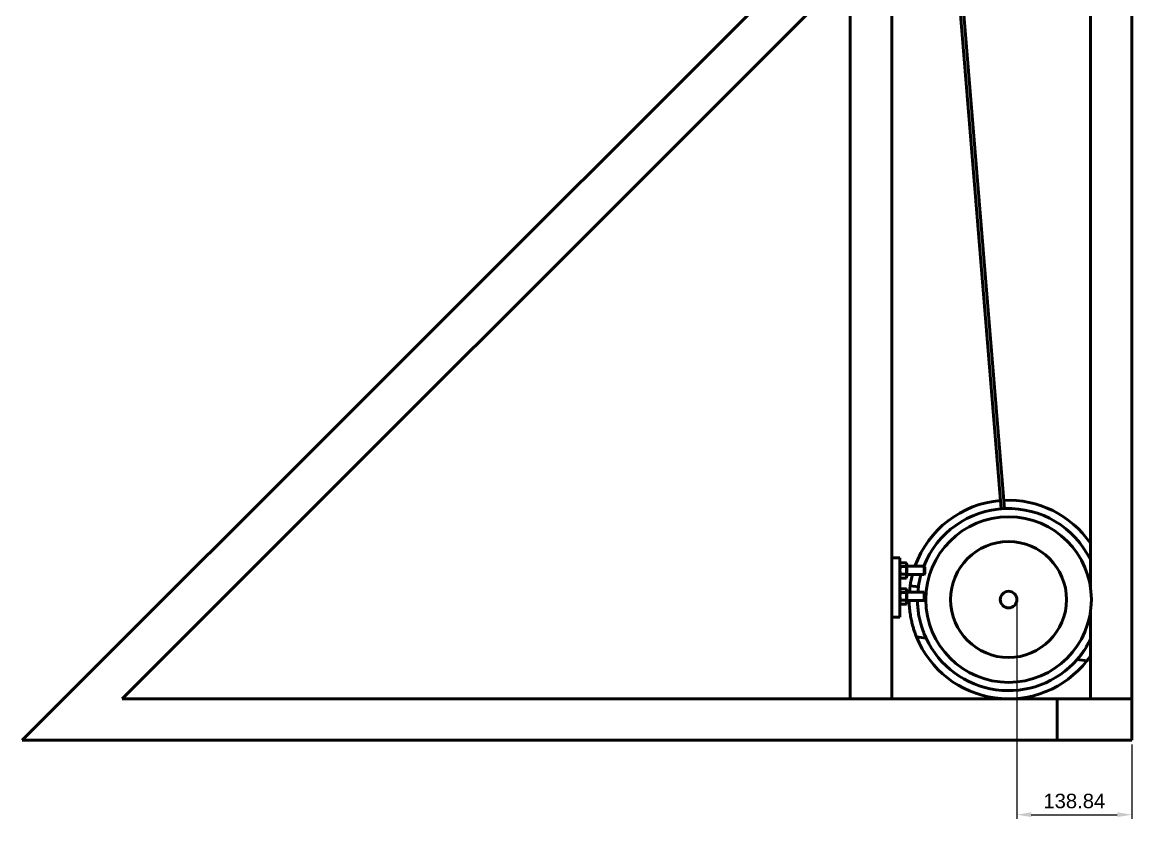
# Model space of a CAD drawing. Header units: millimetres. Extents: x 2779 to 3968, y 1146 to 2140.
# Drawn here: x 3104.2 to 3372.3, y 1695.6 to 1888.1 of the extents above; entities that cross this region are included whole.
import ezdxf

# ---------------------------------------------------------------- set-up
doc = ezdxf.new("R2010")
doc.units = ezdxf.units.MM
doc.layers.add('Net Dam', color=7, linetype='Continuous', lineweight=50)
doc.layers.add('Net Nhat', color=2, linetype='Continuous', lineweight=25)
doc.styles.get("Standard").update_dxf_attribs({"font": 'arial.ttf'})
doc.dimstyles.new('AM_ISO', dxfattribs={"dimtxt": 3.5, "dimasz": 3.5, "dimexe": 1, "dimexo": 1, "dimgap": 1.5, "dimtad": 1, "dimdsep": 46, "dimtxsty": 'Standard', "dimcen": 0, "dimclrd": 256, "dimclre": 256, "dimclrt": 2, "dimadec": 0, "dimazin": 2, "dimtp": 0.1, "dimtm": 0.1, "dimtfac": 0.71, "dimtdec": 3, "dimtmove": 0, "dimatfit": 3, "dimfxl": 1, "dimlwd": -1, "dimlwe": -1, "dimarcsym": 1})

# ---------------------------------------------------------------- blocks, each defined once
blk = doc.blocks.new('*D7')
at = {"layer": 'Defpoints', "color": 0, "transparency": 16777216}
for p in [(3344.49, 1748.54), (3372.26, 1714.54), (3372.26, 1696.57)]:
    blk.add_point(p, dxfattribs=at)
at = {"layer": 'Net Nhat', "linetype": 'ByBlock', "transparency": 16777216}
for p, q in [((3344.49, 1747.54), (3344.49, 1695.57)), ((3372.26, 1713.54), (3372.26, 1695.57)), ((3347.99, 1696.57), (3368.76, 1696.57))]:
    blk.add_line(p, q, dxfattribs=at)
at = {"layer": 'Net Nhat', "transparency": 16777216}
for points in [[(3347.99, 1697.15), (3347.99, 1695.99), (3344.49, 1696.57)], [(3368.76, 1697.15), (3368.76, 1695.99), (3372.26, 1696.57)]]:
    blk.add_solid(points, dxfattribs=at)
at = {"layer": 'Net Nhat', "color": 2, "transparency": 16777216, "insert": (3358.37, 1699.86), "char_height": 3.5, "attachment_point": 5}
blk.add_mtext('138.84', dxfattribs=at)

msp = doc.modelspace()

# ---------------------------------------------------------------- linework, layer by layer
at = {"layer": 'Net Dam'}
for p, q in [((3304.2587, 1955.4175), (3304.2587, 1724.5399)), ((3314.2587, 1955.4175), (3314.2587, 1724.5399)), ((3304.2587, 1914.5521), (3104.2465, 1714.5399)), ((3329.7141, 1904.5399), (3340.7179, 1770.4651)), ((3341.5152, 1770.4974), (3330.5141, 1904.5399)), ((3362.2587, 1904.5399), (3362.2587, 1751.5792)), ((3372.2587, 1904.5399), (3372.2587, 1714.5399)), ((3304.2587, 1900.41), (3128.3886, 1724.5399)), ((3314.2587, 1758.6043), (3316.2587, 1758.6043)), ((3316.2587, 1744.2848), (3316.2587, 1758.6043)), ((3316.4016, 1757.4477), (3316.2587, 1757.2002)), ((3317.8187, 1757.4477), (3316.4016, 1757.4477)), ((3317.8187, 1756.5239), (3316.4016, 1756.5239)), ((3317.8187, 1756.9858), (3317.8187, 1757.4477)), ((3317.9386, 1757.2002), (3317.8187, 1757.2002)), ((3317.8187, 1756.5239), (3317.8187, 1756.9858)), ((3317.8187, 1756.5239), (3317.8187, 1755.6002)), ((3317.8187, 1755.6002), (3317.8187, 1754.6764)), ((3317.9386, 1754.0002), (3317.9386, 1757.2002)), ((3322.093, 1756.6002), (3317.9386, 1756.6002)), ((3322.2587, 1756.4346), (3322.093, 1756.6002)), ((3322.093, 1755.6002), (3322.093, 1756.6002)), ((3322.093, 1754.6002), (3322.093, 1755.6002)), ((3322.2587, 1755.6002), (3322.2587, 1756.4346)), ((3322.2587, 1754.7658), (3322.2587, 1755.6002)), ((3316.2587, 1754.0002), (3316.4016, 1753.7526)), ((3317.8187, 1754.6764), (3316.4016, 1754.6764)), ((3317.8187, 1753.7526), (3316.4016, 1753.7526)), ((3317.8187, 1754.2145), (3317.8187, 1754.6764)), ((3317.8187, 1753.7526), (3317.8187, 1754.2145)), ((3317.8187, 1754.0002), (3317.9386, 1754.0002)), ((3317.9386, 1754.6002), (3322.093, 1754.6002)), ((3322.093, 1754.6002), (3322.2587, 1754.7658)), ((3316.4016, 1751.144), (3316.2587, 1750.8965)), ((3317.8187, 1751.144), (3316.4016, 1751.144)), ((3317.8187, 1750.2202), (3316.4016, 1750.2202)), ((3317.8187, 1750.6821), (3317.8187, 1751.144)), ((3317.9386, 1750.8965), (3317.8187, 1750.8965)), ((3317.8187, 1750.2202), (3317.8187, 1750.6821)), ((3317.8187, 1750.2202), (3317.8187, 1749.2965)), ((3317.9386, 1747.6965), (3317.9386, 1750.8965)), ((3322.093, 1750.2965), (3317.9386, 1750.2965)), ((3318.5696, 1750.2965), (3318.7219, 1751.861)), ((3320.7026, 1751.5842), (3318.7219, 1751.861)), ((3320.7026, 1751.5842), (3320.5807, 1750.2965)), ((3322.2587, 1750.1309), (3322.093, 1750.2965)), ((3322.093, 1749.2965), (3322.093, 1750.2965)), ((3322.2587, 1749.2965), (3322.2587, 1750.1309)), ((3316.2587, 1747.6965), (3316.4016, 1747.449)), ((3317.8187, 1748.3727), (3316.4016, 1748.3727)), ((3317.8187, 1747.449), (3316.4016, 1747.449)), ((3317.8187, 1749.2965), (3317.8187, 1748.3727)), ((3317.8187, 1747.9108), (3317.8187, 1748.3727)), ((3317.8187, 1747.449), (3317.8187, 1747.9108)), ((3317.8187, 1747.6965), (3317.9386, 1747.6965)), ((3317.9386, 1748.2965), (3322.093, 1748.2965)), ((3322.093, 1748.2965), (3322.093, 1749.2965)), ((3322.093, 1748.2965), (3322.2587, 1748.4621)), ((3322.2587, 1748.4621), (3322.2587, 1749.2965)), ((3362.2587, 1745.5006), (3362.2587, 1738.9001)), ((3314.2587, 1744.2848), (3316.2587, 1744.2848)), ((3322.5687, 1739.2069), (3320.2457, 1739.5315)), ((3362.2587, 1738.9001), (3362.2587, 1734.9346)), ((3361.415, 1733.7791), (3359.0921, 1734.1037)), ((3362.2587, 1734.9346), (3362.2587, 1724.5399)), ((3114.2465, 1724.5399), (3104.2465, 1714.5399)), ((3128.3886, 1724.5399), (3354.2465, 1724.5399)), ((3354.2465, 1724.5399), (3372.1939, 1724.5399)), ((3354.2465, 1724.5399), (3354.2465, 1714.5399)), ((3372.2587, 1724.5399), (3372.1939, 1724.5399)), ((3372.2587, 1714.5399), (3372.2587, 1724.5399)), ((3104.2465, 1714.5399), (3354.2465, 1714.5399)), ((3104.2465, 1714.5399), (3118.3886, 1714.5399)), ((3304.2587, 1714.5399), (3314.2587, 1714.5399)), ((3354.2465, 1714.5399), (3372.1939, 1714.5399)), ((3372.1939, 1714.5399), (3372.2587, 1714.5399))]:
    msp.add_line(p, q, dxfattribs=at)
at = {"layer": 'Net Dam', "flags": 128}
msp.add_lwpolyline([(3322.5687, 1739.2069), (3322.4684, 1739.4242), (3322.1584, 1740.1383)], dxfattribs=at)
at = {"layer": 'Net Dam'}
for radius in [20, 14, 2]:
    msp.add_circle((3342.4909, 1748.5399), radius, dxfattribs=at)
for radius, start, end in [(24, 94.628548, 160.37607), (24, 34.547635, 92.724084), (22, 26.034133, 158.50769), (24, 165.373811, 172.045872), (22, 164.010138, 172.045872), (24, 202.045872, 322.045872), (22, 205.101604, 318.990141), (22, 318.990141, 324.947248)]:
    msp.add_arc((3342.4909, 1748.5399), radius, start, end, dxfattribs=at)
for points, knots in [([(3316.4016, 1757.4477), (3316.3616, 1757.3727), (3316.281, 1757.2213), (3316.2662, 1757.0648), (3316.2587, 1756.9858)], [0, 0, 0, 0, 0.49549875, 1, 1, 1, 1]), ([(3316.2587, 1756.9858), (3316.2588, 1756.9748), (3316.2601, 1756.892), (3316.2914, 1756.7356), (3316.3646, 1756.5949), (3316.4016, 1756.5239)], [0, 0, 0, 0, 0.07013419, 0.53078474, 1, 1, 1, 1]), ([(3316.2587, 1755.6002), (3316.2608, 1755.6841), (3316.2687, 1755.9968), (3316.3454, 1756.3013), (3316.4016, 1756.5239)], [0, 0, 0, 0, 0.26862656, 1, 1, 1, 1]), ([(3316.4016, 1754.6764), (3316.38, 1754.754), (3316.2962, 1755.0551), (3316.2747, 1755.3679), (3316.2587, 1755.6002)], [0, 0, 0, 0, 0.25754229, 1, 1, 1, 1]), ([(3316.4016, 1754.6764), (3316.3616, 1754.6014), (3316.281, 1754.45), (3316.2662, 1754.2935), (3316.2587, 1754.2145)], [0, 0, 0, 0, 0.49545524, 1, 1, 1, 1]), ([(3316.2587, 1754.2145), (3316.2588, 1754.2036), (3316.2601, 1754.1206), (3316.2914, 1753.9644), (3316.3646, 1753.8237), (3316.4016, 1753.7526)], [0, 0, 0, 0, 0.070052259, 0.530743398, 1, 1, 1, 1]), ([(3316.4016, 1751.144), (3316.3616, 1751.069), (3316.281, 1750.9176), (3316.2662, 1750.7611), (3316.2587, 1750.6821)], [0, 0, 0, 0, 0.49548624, 1, 1, 1, 1]), ([(3316.2587, 1750.6821), (3316.2588, 1750.6712), (3316.2601, 1750.5883), (3316.2914, 1750.4319), (3316.3646, 1750.2912), (3316.4016, 1750.2202)], [0, 0, 0, 0, 0.07013415, 0.53080977, 1, 1, 1, 1]), ([(3316.2587, 1749.2965), (3316.2608, 1749.3805), (3316.2687, 1749.6931), (3316.3454, 1749.9976), (3316.4016, 1750.2202)], [0, 0, 0, 0, 0.26862656, 1, 1, 1, 1]), ([(3316.4016, 1748.3727), (3316.38, 1748.4502), (3316.2962, 1748.7514), (3316.2747, 1749.0642), (3316.2587, 1749.2965)], [0, 0, 0, 0, 0.25757889, 1, 1, 1, 1]), ([(3316.4016, 1748.3727), (3316.3616, 1748.2977), (3316.281, 1748.1463), (3316.2662, 1747.9898), (3316.2587, 1747.9108)], [0, 0, 0, 0, 0.49544273, 1, 1, 1, 1]), ([(3316.2587, 1747.9108), (3316.2588, 1747.8999), (3316.2601, 1747.8169), (3316.2914, 1747.6607), (3316.3646, 1747.52), (3316.4016, 1747.449)], [0, 0, 0, 0, 0.070052259, 0.530743398, 1, 1, 1, 1]), ([(3320.2504, 1739.5196), (3320.2528, 1739.5137), (3320.2611, 1739.4929), (3320.191, 1739.6667), (3320.0429, 1740.0434), (3319.8278, 1740.6311), (3319.5704, 1741.4039), (3319.2934, 1742.3539), (3319.0179, 1743.4889), (3318.7664, 1744.8059), (3318.5851, 1746.3188), (3318.4846, 1747.4919), (3318.4994, 1748.2018), (3318.5014, 1748.2965)], [0, 0, 0, 0, 0.04230746, 0.14824941, 0.25494227, 0.36163765, 0.46440326, 0.56716934, 0.67050712, 0.77384686, 0.87884178, 0.983834, 1, 1, 1, 1]), ([(3320.5066, 1748.2965), (3320.5042, 1748.1384), (3320.4922, 1747.3684), (3320.611, 1746.1374), (3320.8248, 1744.6187), (3321.1162, 1743.2812), (3321.4399, 1742.1152), (3321.7675, 1741.1343), (3322.072, 1740.3392), (3322.3258, 1739.7374), (3322.5019, 1739.3498), (3322.5861, 1739.1686), (3322.5765, 1739.1897), (3322.5737, 1739.1959)], [0, 0, 0, 0, 0.026348676, 0.128359329, 0.230373577, 0.332835057, 0.435295311, 0.538328557, 0.641360806, 0.746274594, 0.851186552, 0.956890328, 1, 1, 1, 1]), ([(3359.0922, 1734.1037), (3359.1195, 1734.1352), (3359.1784, 1734.2032), (3359.4369, 1734.5064), (3359.8174, 1734.977), (3360.3093, 1735.6254), (3360.8828, 1736.4503), (3361.5103, 1737.4615), (3361.9796, 1738.3099), (3362.2256, 1738.8192), (3362.2587, 1738.8887)], [0, 0, 0, 0, 0.109583842, 0.236706979, 0.363831721, 0.491804241, 0.619781967, 0.748493933, 0.877204309, 0.89723827, 0.89723827, 0.89723827, 0.89723827]), ([(3362.2587, 1734.9297), (3362.2111, 1734.8606), (3362.023, 1734.5906), (3361.7428, 1734.2057), (3361.5026, 1733.8915), (3361.3896, 1733.746), (3361.4032, 1733.7637), (3361.4071, 1733.7688)], [0.549501901, 0.549501901, 0.549501901, 0.549501901, 0.588594272, 0.709370456, 0.830144691, 0.951753705, 1, 1, 1, 1])]:
    msp.add_open_spline(points, degree=3, knots=knots, dxfattribs=at)

# ---------------------------------------------------------------- dimensions: what is measured, and where the dimension line sits
at = {"layer": 'Net Nhat'}
dim = msp.add_linear_dim(base=(3372.2587, 1696.5704), p1=(3344.4909, 1748.5399), p2=(3372.2587, 1714.5399), dimstyle='AM_ISO', override={"dimlfac": 5}, dxfattribs=at)
dim.commit()
dim.dimension.update_dxf_attribs({"geometry": '*D7', "text_midpoint": (3358.3748, 1699.8586)})

doc.saveas('drawing.dxf')
